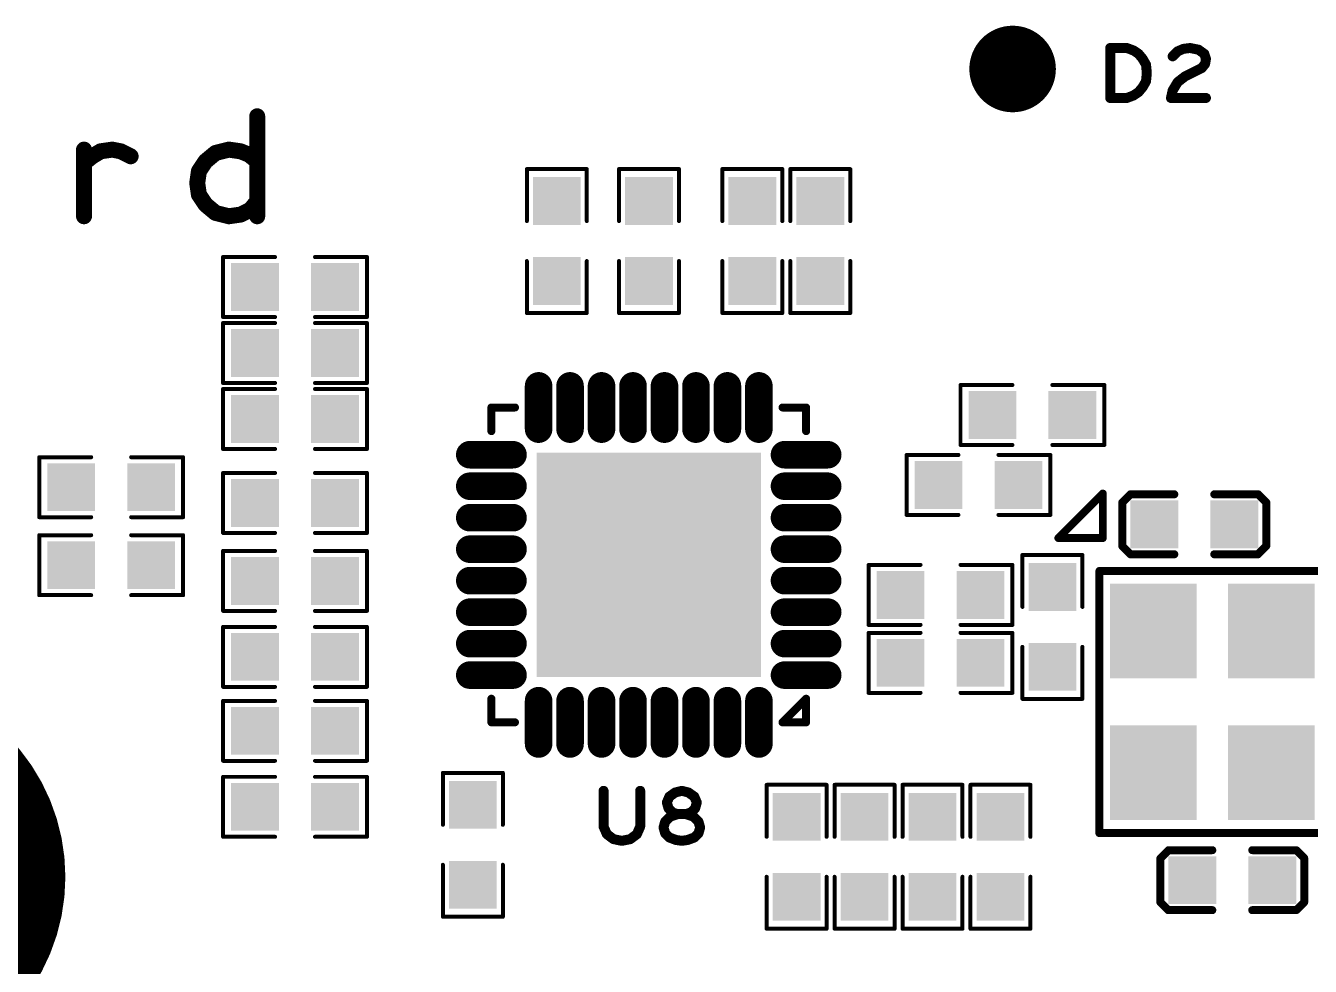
# Model space of a CAD drawing. Extents: x -12 to 107, y 8 to 106.
# Drawn here: x 64.55 to 80.87, y 30.86 to 42.82 of the extents above; entities that cross this region are included whole.
import ezdxf

# ---------------------------------------------------------------- set-up
doc = ezdxf.new("R2010")
doc.units = 0
doc.header["$MEASUREMENT"] = 0
doc.layers.get('0').update_dxf_attribs({"linetype": 'CONTINUOUS'})
doc.layers.add('SILK_TOP_ART', color=251, linetype='CONTINUOUS', true_color=0x636466)
doc.layers.add('SOLDER_TOP_ART', color=18, linetype='CONTINUOUS', true_color=0x000000)

# ---------------------------------------------------------------- blocks, each defined once
blk = doc.blocks.new('ROUND_308')
at = {"const_width": 0.05}
blk.add_lwpolyline([(-0.025, 0, 1), (0.025, 0, 1)], format="xyb", close=True, dxfattribs=at)
blk = doc.blocks.new('ROUND_311')
at = {"const_width": 0.1016}
blk.add_lwpolyline([(-0.0508, 0, 1), (0.0508, 0, 1)], format="xyb", close=True, dxfattribs=at)
blk = doc.blocks.new('ROUND_217')
at = {"const_width": 0.0508}
blk.add_lwpolyline([(-0.0254, 0, 1), (0.0254, 0, 1)], format="xyb", close=True, dxfattribs=at)
blk = doc.blocks.new('ROUND_162')
at = {"const_width": 0.0635}
blk.add_lwpolyline([(-0.03175, 0, 1), (0.03175, 0, 1)], format="xyb", close=True, dxfattribs=at)
blk = doc.blocks.new('ROUND_320')
at = {"const_width": 0.0254}
blk.add_lwpolyline([(-0.0127, 0, 1), (0.0127, 0, 1)], format="xyb", close=True, dxfattribs=at)
blk = doc.blocks.new('ROUND_340')
at = {"const_width": 2.55}
blk.add_lwpolyline([(-1.275, 0, 1), (1.275, 0, 1)], format="xyb", close=True, dxfattribs=at)
blk = doc.blocks.new('ROUND_337')
at = {"const_width": 0.55}
blk.add_lwpolyline([(-0.275, 0, 1), (0.275, 0, 1)], format="xyb", close=True, dxfattribs=at)
blk = doc.blocks.new('SQUARE_332')
blk.add_solid([(0.304, 0.304), (0.304, -0.304), (-0.304, 0.304), (-0.304, -0.304)])
blk = doc.blocks.new('OBLONG_370')
at = {"const_width": 0.35}
blk.add_lwpolyline([(0.275, 0), (-0.275, 0)], dxfattribs=at)
at = {"const_width": 0.175}
for points in [[(-0.3625, 0, 1), (-0.1875, 0, 1)], [(0.1875, 0, 1), (0.3625, 0, 1)]]:
    blk.add_lwpolyline(points, format="xyb", close=True, dxfattribs=at)
blk = doc.blocks.new('OBLONG_371')
at = {"const_width": 0.35}
blk.add_lwpolyline([(0, 0.275), (0, -0.275)], dxfattribs=at)
at = {"const_width": 0.175}
for points in [[(-0.0875, 0.275, 1), (0.0875, 0.275, 1)], [(-0.0875, -0.275, 1), (0.0875, -0.275, 1)]]:
    blk.add_lwpolyline(points, format="xyb", close=True, dxfattribs=at)
blk = doc.blocks.new('SQUARE_379')
blk.add_solid([(1.425, 1.425), (1.425, -1.425), (-1.425, 1.425), (-1.425, -1.425)])
blk = doc.blocks.new('RECTANGLE_362')
blk.add_solid([(0.55, 0.6), (0.55, -0.6), (-0.55, 0.6), (-0.55, -0.6)])

msp = doc.modelspace()

# ---------------------------------------------------------------- linework, layer by layer
at = {"layer": 'SILK_TOP_ART'}
for points, const_width in [([(78.3294, 41.8973), (78.3294, 42.5323)], 0.127), ([(78.3294, 42.5323), (78.541, 42.5323)], 0.127), ([(78.541, 42.5323), (78.6257, 42.5005)], 0.127), ([(78.6257, 42.5005), (78.6892, 42.4582)], 0.127), ([(78.6892, 42.4582), (78.7421, 42.3947)], 0.127), ([(78.7421, 42.3947), (78.7845, 42.3206)], 0.127), ([(79.1231, 42.4265), (79.1866, 42.49)], 0.127), ([(79.1866, 42.49), (79.2607, 42.5217)], 0.127), ([(79.2607, 42.5217), (79.3454, 42.5323)], 0.127), ([(79.3454, 42.5323), (79.4512, 42.5111)], 0.127), ([(79.4512, 42.5111), (79.5253, 42.4582)], 0.127), ([(79.5253, 42.4582), (79.5465, 42.3947)], 0.127), ([(79.5465, 42.3947), (79.5359, 42.3312)], 0.127), ([(78.7845, 42.3206), (78.795, 42.2148)], 0.127), ([(79.4935, 42.2783), (79.2819, 42.1725)], 0.127), ([(79.5359, 42.3312), (79.4935, 42.2783)], 0.127), ([(78.7845, 42.109), (78.7421, 42.0349)], 0.127), ([(78.795, 42.2148), (78.7845, 42.109)], 0.127), ([(79.1866, 42.0984), (79.1231, 41.9925)], 0.127), ([(79.2819, 42.1725), (79.1866, 42.0984)], 0.127), ([(78.6257, 41.929), (78.541, 41.8973)], 0.127), ([(78.6892, 41.9714), (78.6257, 41.929)], 0.127), ([(78.7421, 42.0349), (78.6892, 41.9714)], 0.127), ([(79.1231, 41.9925), (79.1019, 41.8973)], 0.127), ([(78.541, 41.8973), (78.3294, 41.8973)], 0.127), ([(79.1019, 41.8973), (79.5465, 41.8973)], 0.127), ([(67.4878, 41.6645), (67.4878, 40.3945)], 0.2032), ([(65.2865, 40.3945), (65.2865, 41.2411)], 0.2032), ([(65.3923, 41.1565), (65.4981, 41.22)], 0.2032), ([(65.4981, 41.22), (65.6463, 41.2411)], 0.2032), ([(65.6463, 41.2411), (65.7521, 41.22)], 0.2032), ([(65.7521, 41.22), (65.8791, 41.1565)], 0.2032), ([(66.9586, 41.1988), (67.128, 41.2411)], 0.2032), ([(67.128, 41.2411), (67.2761, 41.22)], 0.2032), ([(67.2761, 41.22), (67.382, 41.1777)], 0.2032), ([(65.2865, 41.0718), (65.3923, 41.1565)], 0.2032), ([(66.7469, 40.966), (66.8316, 41.093)], 0.2032), ([(66.8316, 41.093), (66.9586, 41.1988)], 0.2032), ([(67.382, 41.1777), (67.4878, 41.093)], 0.2032), ([(66.7258, 40.8178), (66.7469, 40.966)], 0.2032), ([(70.9149, 40.9938), (70.9149, 40.3334)], 0.0508), ([(71.6769, 40.9938), (70.9149, 40.9938)], 0.0508), ([(71.6769, 40.3334), (71.6769, 40.9938)], 0.0508), ([(72.0865, 40.9938), (72.0865, 40.3334)], 0.0508), ([(72.8485, 40.9938), (72.0865, 40.9938)], 0.0508), ([(72.8485, 40.3334), (72.8485, 40.9938)], 0.0508), ([(73.4001, 40.9938), (73.4001, 40.3334)], 0.0508), ([(74.1621, 40.9938), (73.4001, 40.9938)], 0.0508), ([(74.1621, 40.3334), (74.1621, 40.9938)], 0.0508), ([(74.2637, 40.9938), (74.2637, 40.3334)], 0.0508), ([(75.0257, 40.9938), (74.2637, 40.9938)], 0.0508), ([(75.0257, 40.3334), (75.0257, 40.9938)], 0.0508), ([(66.7469, 40.6696), (66.7258, 40.8178)], 0.2032), ([(66.8316, 40.5426), (66.7469, 40.6696)], 0.2032), ([(67.4878, 40.585), (67.4031, 40.4791)], 0.2032), ([(66.9586, 40.4368), (66.8316, 40.5426)], 0.2032), ([(67.128, 40.3945), (66.9586, 40.4368)], 0.2032), ([(67.2761, 40.4157), (67.128, 40.3945)], 0.2032), ([(67.4031, 40.4791), (67.2761, 40.4157)], 0.2032), ([(67.0541, 39.8762), (67.0541, 39.1142)], 0.0508), ([(67.7145, 39.8762), (67.0541, 39.8762)], 0.0508), ([(68.2225, 39.8762), (68.8829, 39.8762)], 0.0508), ([(68.8829, 39.8762), (68.8829, 39.1142)], 0.0508), ([(70.9149, 39.165), (70.9149, 39.8254)], 0.0508), ([(71.6769, 39.8254), (71.6769, 39.165)], 0.0508), ([(72.0865, 39.165), (72.0865, 39.8254)], 0.0508), ([(72.8485, 39.8254), (72.8485, 39.165)], 0.0508), ([(73.4001, 39.165), (73.4001, 39.8254)], 0.0508), ([(74.1621, 39.8254), (74.1621, 39.165)], 0.0508), ([(74.2637, 39.165), (74.2637, 39.8254)], 0.0508), ([(75.0257, 39.8254), (75.0257, 39.165)], 0.0508), ([(71.6769, 39.165), (70.9149, 39.165)], 0.0508), ([(72.8485, 39.165), (72.0865, 39.165)], 0.0508), ([(74.1621, 39.165), (73.4001, 39.165)], 0.0508), ([(75.0257, 39.165), (74.2637, 39.165)], 0.0508), ([(67.0541, 39.1142), (67.7145, 39.1142)], 0.0508), ([(67.0541, 39.038), (67.0541, 38.276)], 0.0508), ([(67.7145, 39.038), (67.0541, 39.038)], 0.0508), ([(68.8829, 39.1142), (68.2225, 39.1142)], 0.0508), ([(68.2225, 39.038), (68.8829, 39.038)], 0.0508), ([(68.8829, 39.038), (68.8829, 38.276)], 0.0508), ([(67.0541, 38.276), (67.7145, 38.276)], 0.0508), ([(67.0541, 38.1998), (67.0541, 37.4378)], 0.0508), ([(67.7145, 38.1998), (67.0541, 38.1998)], 0.0508), ([(68.8829, 38.276), (68.2225, 38.276)], 0.0508), ([(68.2225, 38.1998), (68.8829, 38.1998)], 0.0508), ([(68.8829, 38.1998), (68.8829, 37.4378)], 0.0508), ([(76.4267, 38.2506), (77.0871, 38.2506)], 0.0508), ([(76.4267, 37.4886), (76.4267, 38.2506)], 0.0508), ([(78.2555, 38.2506), (77.5951, 38.2506)], 0.0508), ([(78.2555, 37.4886), (78.2555, 38.2506)], 0.0508), ([(70.4643, 37.6646), (70.4643, 37.9646)], 0.1016), ([(70.4643, 37.9646), (70.7643, 37.9646)], 0.1016), ([(74.4643, 37.9646), (74.1643, 37.9646)], 0.1016), ([(74.4643, 37.6646), (74.4643, 37.9646)], 0.1016), ([(67.0541, 37.4378), (67.7145, 37.4378)], 0.0508), ([(68.8829, 37.4378), (68.2225, 37.4378)], 0.0508), ([(77.0871, 37.4886), (76.4267, 37.4886)], 0.0508), ([(77.5951, 37.4886), (78.2555, 37.4886)], 0.0508), ([(64.7173, 37.333), (65.3777, 37.333)], 0.0508), ([(64.7173, 36.571), (64.7173, 37.333)], 0.0508), ([(66.5461, 37.333), (65.8857, 37.333)], 0.0508), ([(66.5461, 36.571), (66.5461, 37.333)], 0.0508), ([(75.7409, 37.3616), (75.7409, 36.5996)], 0.0508), ([(76.4013, 37.3616), (75.7409, 37.3616)], 0.0508), ([(76.9093, 37.3616), (77.5697, 37.3616)], 0.0508), ([(77.5697, 37.3616), (77.5697, 36.5996)], 0.0508), ([(67.0541, 37.133), (67.0541, 36.371)], 0.0508), ([(67.7145, 37.133), (67.0541, 37.133)], 0.0508), ([(68.2225, 37.133), (68.8829, 37.133)], 0.0508), ([(68.8829, 37.133), (68.8829, 36.371)], 0.0508), ([(78.2355, 36.8716), (77.6698, 36.3059)], 0.1), ([(78.2355, 36.3059), (78.2355, 36.8716)], 0.1), ([(78.5857, 36.8616), (78.4841, 36.76)], 0.1016), ([(79.1445, 36.8616), (78.5857, 36.8616)], 0.1016), ([(79.6525, 36.8616), (80.2113, 36.8616)], 0.1016), ([(80.2113, 36.8616), (80.3129, 36.7603)], 0.1016), ([(78.4841, 36.76), (78.4841, 36.2012)], 0.1016), ([(80.3129, 36.7603), (80.3129, 36.2045)], 0.1016), ([(65.3777, 36.571), (64.7173, 36.571)], 0.0508), ([(65.8857, 36.571), (66.5461, 36.571)], 0.0508), ([(75.7409, 36.5996), (76.4013, 36.5996)], 0.0508), ([(77.5697, 36.5996), (76.9093, 36.5996)], 0.0508), ([(64.7173, 36.3424), (65.3777, 36.3424)], 0.0508), ([(64.7173, 35.5804), (64.7173, 36.3424)], 0.0508), ([(66.5461, 36.3424), (65.8857, 36.3424)], 0.0508), ([(66.5461, 35.5804), (66.5461, 36.3424)], 0.0508), ([(67.0541, 36.371), (67.7145, 36.371)], 0.0508), ([(68.8829, 36.371), (68.2225, 36.371)], 0.0508), ([(77.6698, 36.3059), (78.2355, 36.3059)], 0.1), ([(78.4841, 36.2012), (78.5857, 36.0996)], 0.1016), ([(80.3129, 36.2045), (80.208, 36.0996)], 0.1016), ([(67.0541, 36.1424), (67.0541, 35.3804)], 0.0508), ([(67.7145, 36.1424), (67.0541, 36.1424)], 0.0508), ([(68.2225, 36.1424), (68.8829, 36.1424)], 0.0508), ([(68.8829, 36.1424), (68.8829, 35.3804)], 0.0508), ([(77.2141, 36.0916), (77.2141, 35.4312)], 0.0508), ([(77.9761, 36.0916), (77.2141, 36.0916)], 0.0508), ([(77.9761, 35.4312), (77.9761, 36.0916)], 0.0508), ([(78.5857, 36.0996), (79.1445, 36.0996)], 0.1016), ([(80.208, 36.0996), (79.6525, 36.0996)], 0.1016), ([(75.2583, 35.9646), (75.2583, 35.2026)], 0.0508), ([(75.9187, 35.9646), (75.2583, 35.9646)], 0.0508), ([(76.4267, 35.9646), (77.0871, 35.9646)], 0.0508), ([(77.0871, 35.9646), (77.0871, 35.2026)], 0.0508), ([(78.1924, 32.557), (78.1924, 35.8879)], 0.1016), ([(78.1924, 35.8879), (81.1116, 35.8879)], 0.1016), ([(65.3777, 35.5804), (64.7173, 35.5804)], 0.0508), ([(65.8857, 35.5804), (66.5461, 35.5804)], 0.0508), ([(67.0541, 35.3804), (67.7145, 35.3804)], 0.0508), ([(68.8829, 35.3804), (68.2225, 35.3804)], 0.0508), ([(67.0541, 35.1772), (67.0541, 34.4152)], 0.0508), ([(67.7145, 35.1772), (67.0541, 35.1772)], 0.0508), ([(68.2225, 35.1772), (68.8829, 35.1772)], 0.0508), ([(68.8829, 35.1772), (68.8829, 34.4152)], 0.0508), ([(75.2583, 35.2026), (75.9187, 35.2026)], 0.0508), ([(75.2583, 35.101), (75.2583, 34.339)], 0.0508), ([(75.9187, 35.101), (75.2583, 35.101)], 0.0508), ([(77.0871, 35.2026), (76.4267, 35.2026)], 0.0508), ([(76.4267, 35.101), (77.0871, 35.101)], 0.0508), ([(77.0871, 35.101), (77.0871, 34.339)], 0.0508), ([(77.2141, 34.2628), (77.2141, 34.9232)], 0.0508), ([(77.9761, 34.9232), (77.9761, 34.2628)], 0.0508), ([(67.0541, 34.4152), (67.7145, 34.4152)], 0.0508), ([(68.8829, 34.4152), (68.2225, 34.4152)], 0.0508), ([(70.4643, 33.9646), (70.4643, 34.2646)], 0.1016), ([(74.1643, 33.9646), (74.4643, 34.2646)], 0.1016), ([(74.4643, 34.2646), (74.4643, 33.9646)], 0.1016), ([(75.2583, 34.339), (75.9187, 34.339)], 0.0508), ([(77.0871, 34.339), (76.4267, 34.339)], 0.0508), ([(77.9761, 34.2628), (77.2141, 34.2628)], 0.0508), ([(67.0541, 34.2374), (67.0541, 33.4754)], 0.0508), ([(67.7145, 34.2374), (67.0541, 34.2374)], 0.0508), ([(68.2225, 34.2374), (68.8829, 34.2374)], 0.0508), ([(68.8829, 34.2374), (68.8829, 33.4754)], 0.0508), ([(70.7643, 33.9646), (70.4643, 33.9646)], 0.1016), ([(74.4643, 33.9646), (74.1643, 33.9646)], 0.1016), ([(67.0541, 33.4754), (67.7145, 33.4754)], 0.0508), ([(68.8829, 33.4754), (68.2225, 33.4754)], 0.0508), ([(69.8481, 33.323), (69.8481, 32.6626)], 0.0508), ([(70.6101, 33.323), (69.8481, 33.323)], 0.0508), ([(70.6101, 32.6626), (70.6101, 33.323)], 0.0508), ([(67.0541, 33.2722), (67.0541, 32.5102)], 0.0508), ([(67.7145, 33.2722), (67.0541, 33.2722)], 0.0508), ([(68.2225, 33.2722), (68.8829, 33.2722)], 0.0508), ([(68.8829, 33.2722), (68.8829, 32.5102)], 0.0508), ([(71.89, 33.0943), (71.89, 32.6392)], 0.127), ([(72.3556, 32.6392), (72.3556, 33.0943)], 0.127), ([(72.8001, 33.0731), (72.8848, 33.0943)], 0.127), ([(72.8848, 33.0943), (72.9695, 33.0731)], 0.127), ([(73.9629, 33.1706), (73.9629, 32.5102)], 0.0508), ([(74.7249, 33.1706), (73.9629, 33.1706)], 0.0508), ([(74.7249, 32.5102), (74.7249, 33.1706)], 0.0508), ([(74.8265, 33.1706), (75.5885, 33.1706)], 0.0508), ([(74.8265, 32.5102), (74.8265, 33.1706)], 0.0508), ([(75.5885, 33.1706), (75.5885, 32.5102)], 0.0508), ([(75.6901, 33.1706), (76.4521, 33.1706)], 0.0508), ([(75.6901, 32.5102), (75.6901, 33.1706)], 0.0508), ([(76.4521, 33.1706), (76.4521, 32.5102)], 0.0508), ([(76.5537, 33.1706), (76.5537, 32.5102)], 0.0508), ([(77.3157, 33.1706), (76.5537, 33.1706)], 0.0508), ([(77.3157, 32.5102), (77.3157, 33.1706)], 0.0508), ([(72.6943, 32.9461), (72.7261, 33.0202)], 0.127), ([(72.7155, 32.872), (72.6943, 32.9461)], 0.127), ([(72.7261, 33.0202), (72.8001, 33.0731)], 0.127), ([(72.9695, 33.0731), (73.0435, 33.0202)], 0.127), ([(73.0435, 33.0202), (73.0753, 32.9461)], 0.127), ([(73.0753, 32.9461), (73.0541, 32.872)], 0.127), ([(72.7366, 32.7662), (72.6731, 32.7027)], 0.127), ([(72.7684, 32.8191), (72.7155, 32.872)], 0.127), ([(72.8319, 32.798), (72.7366, 32.7662)], 0.127), ([(72.8319, 32.798), (72.7684, 32.8191)], 0.127), ([(72.9377, 32.798), (72.8319, 32.798)], 0.127), ([(72.9377, 32.798), (72.8319, 32.798)], 0.127), ([(73.0012, 32.8191), (72.9377, 32.798)], 0.127), ([(73.033, 32.7662), (72.9377, 32.798)], 0.127), ([(73.0541, 32.872), (73.0012, 32.8191)], 0.127), ([(73.0965, 32.7027), (73.033, 32.7662)], 0.127), ([(71.89, 32.6392), (71.9323, 32.5439)], 0.127), ([(72.3133, 32.5439), (72.3556, 32.6392)], 0.127), ([(72.6731, 32.7027), (72.652, 32.6286)], 0.127), ([(72.652, 32.6286), (72.6731, 32.5545)], 0.127), ([(73.1176, 32.6286), (73.0965, 32.7027)], 0.127), ([(73.0965, 32.5545), (73.1176, 32.6286)], 0.127), ([(67.0541, 32.5102), (67.7145, 32.5102)], 0.0508), ([(68.8829, 32.5102), (68.2225, 32.5102)], 0.0508), ([(71.9323, 32.5439), (72.017, 32.4805)], 0.127), ([(72.017, 32.4805), (72.1228, 32.4593)], 0.127), ([(72.1228, 32.4593), (72.2286, 32.4805)], 0.127), ([(72.2286, 32.4805), (72.3133, 32.5439)], 0.127), ([(72.6731, 32.5545), (72.7261, 32.5016)], 0.127), ([(72.7261, 32.5016), (72.8107, 32.4699)], 0.127), ([(72.8107, 32.4699), (72.8848, 32.4593)], 0.127), ([(72.8848, 32.4593), (72.9589, 32.4699)], 0.127), ([(72.9589, 32.4699), (73.0435, 32.5016)], 0.127), ([(73.0435, 32.5016), (73.0965, 32.5545)], 0.127), ([(81.1116, 32.557), (78.1924, 32.557)], 0.1016), ([(78.9667, 32.2355), (79.0716, 32.3404)], 0.1016), ([(79.0716, 32.3404), (79.6271, 32.3404)], 0.1016), ([(80.6939, 32.3404), (80.1351, 32.3404)], 0.1016), ([(80.7955, 32.2388), (80.6939, 32.3404)], 0.1016), ([(69.8481, 31.4942), (69.8481, 32.1546)], 0.0508), ([(70.6101, 32.1546), (70.6101, 31.4942)], 0.0508), ([(78.9667, 31.6797), (78.9667, 32.2355)], 0.1016), ([(80.7955, 31.68), (80.7955, 32.2388)], 0.1016), ([(73.9629, 31.3418), (73.9629, 32.0022)], 0.0508), ([(74.7249, 32.0022), (74.7249, 31.3418)], 0.0508), ([(74.8265, 32.0022), (74.8265, 31.3418)], 0.0508), ([(75.5885, 31.3418), (75.5885, 32.0022)], 0.0508), ([(75.6901, 32.0022), (75.6901, 31.3418)], 0.0508), ([(76.4521, 31.3418), (76.4521, 32.0022)], 0.0508), ([(76.5537, 31.3418), (76.5537, 32.0022)], 0.0508), ([(77.3157, 32.0022), (77.3157, 31.3418)], 0.0508), ([(79.0683, 31.5784), (78.9667, 31.6797)], 0.1016), ([(80.6939, 31.5784), (80.7955, 31.68)], 0.1016), ([(70.6101, 31.4942), (69.8481, 31.4942)], 0.0508), ([(79.6271, 31.5784), (79.0683, 31.5784)], 0.1016), ([(80.1351, 31.5784), (80.6939, 31.5784)], 0.1016), ([(74.7249, 31.3418), (73.9629, 31.3418)], 0.0508), ([(74.8265, 31.3418), (75.5885, 31.3418)], 0.0508), ([(75.6901, 31.3418), (76.4521, 31.3418)], 0.0508), ([(77.3157, 31.3418), (76.5537, 31.3418)], 0.0508)]:
    msp.add_lwpolyline(points, dxfattribs=dict(at, const_width=const_width))

# ---------------------------------------------------------------- block references
for name, p in [('ROUND_162', (78.3294, 42.5323)), ('ROUND_162', (78.541, 42.5323)), ('ROUND_162', (78.6257, 42.5005)), ('ROUND_162', (78.6892, 42.4582)), ('ROUND_162', (78.7421, 42.3947)), ('ROUND_162', (79.1231, 42.4265)), ('ROUND_162', (79.1866, 42.49)), ('ROUND_162', (79.2607, 42.5217)), ('ROUND_162', (79.3454, 42.5323)), ('ROUND_162', (79.4512, 42.5111)), ('ROUND_162', (79.5253, 42.4582)), ('ROUND_162', (79.5465, 42.3947)), ('ROUND_162', (78.7845, 42.3206)), ('ROUND_162', (79.4935, 42.2783)), ('ROUND_162', (79.5359, 42.3312)), ('ROUND_162', (78.7845, 42.109)), ('ROUND_162', (78.795, 42.2148)), ('ROUND_162', (79.1866, 42.0984)), ('ROUND_162', (79.2819, 42.1725)), ('ROUND_162', (78.6257, 41.929)), ('ROUND_162', (78.6892, 41.9714)), ('ROUND_162', (78.7421, 42.0349)), ('ROUND_162', (79.1231, 41.9925)), ('ROUND_162', (78.3294, 41.8973)), ('ROUND_162', (78.3294, 41.8973)), ('ROUND_162', (78.541, 41.8973)), ('ROUND_162', (79.1019, 41.8973)), ('ROUND_162', (79.5465, 41.8973)), ('ROUND_311', (67.4878, 41.6645)), ('ROUND_311', (65.2865, 41.2411)), ('ROUND_311', (65.4981, 41.22)), ('ROUND_311', (65.6463, 41.2411)), ('ROUND_311', (65.7521, 41.22)), ('ROUND_311', (67.128, 41.2411)), ('ROUND_311', (67.2761, 41.22)), ('ROUND_311', (65.2865, 41.0718)), ('ROUND_311', (65.3923, 41.1565)), ('ROUND_311', (65.8791, 41.1565)), ('ROUND_311', (66.8316, 41.093)), ('ROUND_311', (66.9586, 41.1988)), ('ROUND_311', (67.382, 41.1777)), ('ROUND_311', (67.4878, 41.093)), ('ROUND_311', (66.7469, 40.966)), ('ROUND_320', (70.9149, 40.9938)), ('ROUND_320', (70.9149, 40.9938)), ('ROUND_320', (71.6769, 40.9938)), ('ROUND_320', (71.6769, 40.9938)), ('ROUND_320', (72.0865, 40.9938)), ('ROUND_320', (72.0865, 40.9938)), ('ROUND_320', (72.8485, 40.9938)), ('ROUND_320', (72.8485, 40.9938)), ('ROUND_320', (73.4001, 40.9938)), ('ROUND_320', (73.4001, 40.9938)), ('ROUND_320', (74.1621, 40.9938)), ('ROUND_320', (74.1621, 40.9938)), ('ROUND_320', (74.2637, 40.9938)), ('ROUND_320', (74.2637, 40.9938)), ('ROUND_320', (75.0257, 40.9938)), ('ROUND_320', (75.0257, 40.9938)), ('ROUND_311', (66.7258, 40.8178)), ('ROUND_311', (66.7469, 40.6696)), ('ROUND_311', (67.4878, 40.585)), ('ROUND_311', (65.2865, 40.3945)), ('ROUND_311', (66.8316, 40.5426)), ('ROUND_311', (66.9586, 40.4368)), ('ROUND_311', (67.128, 40.3945)), ('ROUND_311', (67.2761, 40.4157)), ('ROUND_311', (67.4031, 40.4791)), ('ROUND_311', (67.4878, 40.3945)), ('ROUND_320', (70.9149, 40.3334)), ('ROUND_320', (71.6769, 40.3334)), ('ROUND_320', (72.0865, 40.3334)), ('ROUND_320', (72.8485, 40.3334)), ('ROUND_320', (73.4001, 40.3334)), ('ROUND_320', (74.1621, 40.3334)), ('ROUND_320', (74.2637, 40.3334)), ('ROUND_320', (75.0257, 40.3334)), ('ROUND_320', (67.0541, 39.8762)), ('ROUND_320', (67.0541, 39.8762)), ('ROUND_320', (67.7145, 39.8762)), ('ROUND_320', (68.2225, 39.8762)), ('ROUND_320', (68.8829, 39.8762)), ('ROUND_320', (68.8829, 39.8762)), ('ROUND_320', (70.9149, 39.8254)), ('ROUND_320', (71.6769, 39.8254)), ('ROUND_320', (72.0865, 39.8254)), ('ROUND_320', (72.8485, 39.8254)), ('ROUND_320', (73.4001, 39.8254)), ('ROUND_320', (74.1621, 39.8254)), ('ROUND_320', (74.2637, 39.8254)), ('ROUND_320', (75.0257, 39.8254)), ('ROUND_320', (70.9149, 39.165)), ('ROUND_320', (70.9149, 39.165)), ('ROUND_320', (71.6769, 39.165)), ('ROUND_320', (71.6769, 39.165)), ('ROUND_320', (72.0865, 39.165)), ('ROUND_320', (72.0865, 39.165)), ('ROUND_320', (72.8485, 39.165)), ('ROUND_320', (72.8485, 39.165)), ('ROUND_320', (73.4001, 39.165)), ('ROUND_320', (73.4001, 39.165)), ('ROUND_320', (74.1621, 39.165)), ('ROUND_320', (74.1621, 39.165)), ('ROUND_320', (74.2637, 39.165)), ('ROUND_320', (74.2637, 39.165)), ('ROUND_320', (75.0257, 39.165)), ('ROUND_320', (75.0257, 39.165)), ('ROUND_320', (67.0541, 39.1142)), ('ROUND_320', (67.0541, 39.1142)), ('ROUND_320', (67.0541, 39.038)), ('ROUND_320', (67.0541, 39.038)), ('ROUND_320', (67.7145, 39.1142)), ('ROUND_320', (67.7145, 39.038)), ('ROUND_320', (68.2225, 39.1142)), ('ROUND_320', (68.2225, 39.038)), ('ROUND_320', (68.8829, 39.1142)), ('ROUND_320', (68.8829, 39.1142)), ('ROUND_320', (68.8829, 39.038)), ('ROUND_320', (68.8829, 39.038)), ('ROUND_320', (67.0541, 38.276)), ('ROUND_320', (67.0541, 38.276)), ('ROUND_320', (67.0541, 38.1998)), ('ROUND_320', (67.0541, 38.1998)), ('ROUND_320', (67.7145, 38.276)), ('ROUND_320', (67.7145, 38.1998)), ('ROUND_320', (68.2225, 38.276)), ('ROUND_320', (68.2225, 38.1998)), ('ROUND_320', (68.8829, 38.276)), ('ROUND_320', (68.8829, 38.276)), ('ROUND_320', (68.8829, 38.1998)), ('ROUND_320', (68.8829, 38.1998)), ('ROUND_320', (76.4267, 38.2506)), ('ROUND_320', (76.4267, 38.2506)), ('ROUND_320', (77.0871, 38.2506)), ('ROUND_320', (77.5951, 38.2506)), ('ROUND_320', (78.2555, 38.2506)), ('ROUND_320', (78.2555, 38.2506)), ('ROUND_217', (70.4643, 37.9646)), ('ROUND_217', (70.4643, 37.9646)), ('ROUND_217', (70.7643, 37.9646)), ('ROUND_217', (74.1643, 37.9646)), ('ROUND_217', (74.4643, 37.9646)), ('ROUND_217', (74.4643, 37.9646)), ('ROUND_217', (70.4643, 37.6646)), ('ROUND_217', (74.4643, 37.6646)), ('ROUND_320', (67.0541, 37.4378)), ('ROUND_320', (67.0541, 37.4378)), ('ROUND_320', (67.7145, 37.4378)), ('ROUND_320', (68.2225, 37.4378)), ('ROUND_320', (68.8829, 37.4378)), ('ROUND_320', (68.8829, 37.4378)), ('ROUND_320', (76.4267, 37.4886)), ('ROUND_320', (76.4267, 37.4886)), ('ROUND_320', (77.0871, 37.4886)), ('ROUND_320', (77.5951, 37.4886)), ('ROUND_320', (78.2555, 37.4886)), ('ROUND_320', (78.2555, 37.4886)), ('ROUND_320', (64.7173, 37.333)), ('ROUND_320', (64.7173, 37.333)), ('ROUND_320', (65.3777, 37.333)), ('ROUND_320', (65.8857, 37.333)), ('ROUND_320', (66.5461, 37.333)), ('ROUND_320', (66.5461, 37.333)), ('ROUND_320', (75.7409, 37.3616)), ('ROUND_320', (75.7409, 37.3616)), ('ROUND_320', (76.4013, 37.3616)), ('ROUND_320', (76.9093, 37.3616)), ('ROUND_320', (77.5697, 37.3616)), ('ROUND_320', (77.5697, 37.3616)), ('ROUND_320', (67.0541, 37.133)), ('ROUND_320', (67.0541, 37.133)), ('ROUND_320', (67.7145, 37.133)), ('ROUND_320', (68.2225, 37.133)), ('ROUND_320', (68.8829, 37.133)), ('ROUND_320', (68.8829, 37.133)), ('ROUND_308', (78.2355, 36.8716)), ('ROUND_217', (78.5857, 36.8616)), ('ROUND_217', (78.5857, 36.8616)), ('ROUND_217', (79.1445, 36.8616)), ('ROUND_217', (79.6525, 36.8616)), ('ROUND_217', (80.2113, 36.8616)), ('ROUND_217', (80.2113, 36.8616)), ('ROUND_217', (78.4841, 36.76)), ('ROUND_217', (78.4841, 36.76)), ('ROUND_217', (80.3129, 36.7603)), ('ROUND_217', (80.3129, 36.7603)), ('ROUND_320', (64.7173, 36.571)), ('ROUND_320', (64.7173, 36.571)), ('ROUND_320', (65.3777, 36.571)), ('ROUND_320', (65.8857, 36.571)), ('ROUND_320', (66.5461, 36.571)), ('ROUND_320', (66.5461, 36.571)), ('ROUND_320', (75.7409, 36.5996)), ('ROUND_320', (75.7409, 36.5996)), ('ROUND_320', (76.4013, 36.5996)), ('ROUND_320', (76.9093, 36.5996)), ('ROUND_320', (77.5697, 36.5996)), ('ROUND_320', (77.5697, 36.5996)), ('ROUND_320', (64.7173, 36.3424)), ('ROUND_320', (64.7173, 36.3424)), ('ROUND_320', (65.3777, 36.3424)), ('ROUND_320', (65.8857, 36.3424)), ('ROUND_320', (66.5461, 36.3424)), ('ROUND_320', (66.5461, 36.3424)), ('ROUND_320', (67.0541, 36.371)), ('ROUND_320', (67.0541, 36.371)), ('ROUND_320', (67.7145, 36.371)), ('ROUND_320', (68.2225, 36.371)), ('ROUND_320', (68.8829, 36.371)), ('ROUND_320', (68.8829, 36.371)), ('ROUND_308', (77.6698, 36.3059)), ('ROUND_308', (78.2355, 36.3059)), ('ROUND_308', (78.2355, 36.3059)), ('ROUND_217', (78.4841, 36.2012)), ('ROUND_217', (78.4841, 36.2012)), ('ROUND_217', (80.3129, 36.2045)), ('ROUND_217', (80.3129, 36.2045)), ('ROUND_320', (67.0541, 36.1424)), ('ROUND_320', (67.0541, 36.1424)), ('ROUND_320', (67.7145, 36.1424)), ('ROUND_320', (68.2225, 36.1424)), ('ROUND_320', (68.8829, 36.1424)), ('ROUND_320', (68.8829, 36.1424)), ('ROUND_320', (77.2141, 36.0916)), ('ROUND_320', (77.2141, 36.0916)), ('ROUND_320', (77.9761, 36.0916)), ('ROUND_320', (77.9761, 36.0916)), ('ROUND_217', (78.5857, 36.0996)), ('ROUND_217', (78.5857, 36.0996)), ('ROUND_217', (79.1445, 36.0996)), ('ROUND_217', (79.6525, 36.0996)), ('ROUND_217', (80.208, 36.0996)), ('ROUND_217', (80.208, 36.0996)), ('ROUND_320', (75.2583, 35.9646)), ('ROUND_320', (75.2583, 35.9646)), ('ROUND_320', (75.9187, 35.9646)), ('ROUND_320', (76.4267, 35.9646)), ('ROUND_320', (77.0871, 35.9646)), ('ROUND_320', (77.0871, 35.9646)), ('ROUND_217', (78.1924, 35.8879)), ('ROUND_217', (78.1924, 35.8879)), ('ROUND_320', (64.7173, 35.5804)), ('ROUND_320', (64.7173, 35.5804)), ('ROUND_320', (65.3777, 35.5804)), ('ROUND_320', (65.8857, 35.5804)), ('ROUND_320', (66.5461, 35.5804)), ('ROUND_320', (66.5461, 35.5804)), ('ROUND_320', (77.2141, 35.4312)), ('ROUND_320', (77.9761, 35.4312)), ('ROUND_320', (67.0541, 35.3804)), ('ROUND_320', (67.0541, 35.3804)), ('ROUND_320', (67.7145, 35.3804)), ('ROUND_320', (68.2225, 35.3804)), ('ROUND_320', (68.8829, 35.3804)), ('ROUND_320', (68.8829, 35.3804)), ('ROUND_320', (67.0541, 35.1772)), ('ROUND_320', (67.0541, 35.1772)), ('ROUND_320', (67.7145, 35.1772)), ('ROUND_320', (68.2225, 35.1772)), ('ROUND_320', (68.8829, 35.1772)), ('ROUND_320', (68.8829, 35.1772)), ('ROUND_320', (75.2583, 35.2026)), ('ROUND_320', (75.2583, 35.2026)), ('ROUND_320', (75.2583, 35.101)), ('ROUND_320', (75.2583, 35.101)), ('ROUND_320', (75.9187, 35.2026)), ('ROUND_320', (75.9187, 35.101)), ('ROUND_320', (76.4267, 35.2026)), ('ROUND_320', (76.4267, 35.101)), ('ROUND_320', (77.0871, 35.2026)), ('ROUND_320', (77.0871, 35.2026)), ('ROUND_320', (77.0871, 35.101)), ('ROUND_320', (77.0871, 35.101)), ('ROUND_320', (77.2141, 34.9232)), ('ROUND_320', (77.9761, 34.9232)), ('ROUND_320', (67.0541, 34.4152)), ('ROUND_320', (67.0541, 34.4152)), ('ROUND_320', (67.7145, 34.4152)), ('ROUND_320', (68.2225, 34.4152)), ('ROUND_320', (68.8829, 34.4152)), ('ROUND_320', (68.8829, 34.4152)), ('ROUND_217', (70.4643, 34.2646)), ('ROUND_217', (74.4643, 34.2646)), ('ROUND_217', (74.4643, 34.2646)), ('ROUND_320', (75.2583, 34.339)), ('ROUND_320', (75.2583, 34.339)), ('ROUND_320', (75.9187, 34.339)), ('ROUND_320', (76.4267, 34.339)), ('ROUND_320', (77.0871, 34.339)), ('ROUND_320', (77.0871, 34.339)), ('ROUND_320', (77.2141, 34.2628)), ('ROUND_320', (77.2141, 34.2628)), ('ROUND_320', (77.9761, 34.2628)), ('ROUND_320', (77.9761, 34.2628)), ('ROUND_320', (67.0541, 34.2374)), ('ROUND_320', (67.0541, 34.2374)), ('ROUND_320', (67.7145, 34.2374)), ('ROUND_320', (68.2225, 34.2374)), ('ROUND_320', (68.8829, 34.2374)), ('ROUND_320', (68.8829, 34.2374)), ('ROUND_217', (70.4643, 33.9646)), ('ROUND_217', (70.4643, 33.9646)), ('ROUND_217', (70.7643, 33.9646)), ('ROUND_217', (74.1643, 33.9646)), ('ROUND_217', (74.1643, 33.9646)), ('ROUND_217', (74.4643, 33.9646)), ('ROUND_217', (74.4643, 33.9646)), ('ROUND_320', (67.0541, 33.4754)), ('ROUND_320', (67.0541, 33.4754)), ('ROUND_320', (67.7145, 33.4754)), ('ROUND_320', (68.2225, 33.4754)), ('ROUND_320', (68.8829, 33.4754)), ('ROUND_320', (68.8829, 33.4754)), ('ROUND_320', (69.8481, 33.323)), ('ROUND_320', (69.8481, 33.323)), ('ROUND_320', (70.6101, 33.323)), ('ROUND_320', (70.6101, 33.323)), ('ROUND_320', (67.0541, 33.2722)), ('ROUND_320', (67.0541, 33.2722)), ('ROUND_320', (67.7145, 33.2722)), ('ROUND_320', (68.2225, 33.2722)), ('ROUND_320', (68.8829, 33.2722)), ('ROUND_320', (68.8829, 33.2722)), ('ROUND_162', (71.89, 33.0943)), ('ROUND_162', (72.3556, 33.0943)), ('ROUND_162', (72.8848, 33.0943)), ('ROUND_320', (73.9629, 33.1706)), ('ROUND_320', (73.9629, 33.1706)), ('ROUND_320', (74.7249, 33.1706)), ('ROUND_320', (74.7249, 33.1706)), ('ROUND_320', (74.8265, 33.1706)), ('ROUND_320', (74.8265, 33.1706)), ('ROUND_320', (75.5885, 33.1706)), ('ROUND_320', (75.5885, 33.1706)), ('ROUND_320', (75.6901, 33.1706)), ('ROUND_320', (75.6901, 33.1706)), ('ROUND_320', (76.4521, 33.1706)), ('ROUND_320', (76.4521, 33.1706)), ('ROUND_320', (76.5537, 33.1706)), ('ROUND_320', (76.5537, 33.1706)), ('ROUND_320', (77.3157, 33.1706)), ('ROUND_320', (77.3157, 33.1706)), ('ROUND_162', (72.6943, 32.9461)), ('ROUND_162', (72.7261, 33.0202)), ('ROUND_162', (72.8001, 33.0731)), ('ROUND_162', (72.9695, 33.0731)), ('ROUND_162', (73.0435, 33.0202)), ('ROUND_162', (73.0753, 32.9461)), ('ROUND_162', (72.7155, 32.872)), ('ROUND_162', (72.7366, 32.7662)), ('ROUND_162', (72.7684, 32.8191)), ('ROUND_162', (72.8319, 32.798)), ('ROUND_162', (72.8319, 32.798)), ('ROUND_162', (72.9377, 32.798)), ('ROUND_162', (72.9377, 32.798)), ('ROUND_162', (73.0012, 32.8191)), ('ROUND_162', (73.033, 32.7662)), ('ROUND_162', (73.0541, 32.872)), ('ROUND_320', (69.8481, 32.6626)), ('ROUND_320', (70.6101, 32.6626)), ('ROUND_162', (71.89, 32.6392)), ('ROUND_162', (72.3556, 32.6392)), ('ROUND_162', (72.652, 32.6286)), ('ROUND_162', (72.6731, 32.7027)), ('ROUND_162', (73.0965, 32.7027)), ('ROUND_162', (73.1176, 32.6286)), ('ROUND_320', (67.0541, 32.5102)), ('ROUND_320', (67.0541, 32.5102)), ('ROUND_320', (67.7145, 32.5102)), ('ROUND_320', (68.2225, 32.5102)), ('ROUND_320', (68.8829, 32.5102)), ('ROUND_320', (68.8829, 32.5102)), ('ROUND_162', (71.9323, 32.5439)), ('ROUND_162', (72.017, 32.4805)), ('ROUND_162', (72.1228, 32.4593)), ('ROUND_162', (72.2286, 32.4805)), ('ROUND_162', (72.3133, 32.5439)), ('ROUND_162', (72.6731, 32.5545)), ('ROUND_162', (72.7261, 32.5016)), ('ROUND_162', (72.8107, 32.4699)), ('ROUND_162', (72.8848, 32.4593)), ('ROUND_162', (72.8848, 32.4593)), ('ROUND_162', (72.9589, 32.4699)), ('ROUND_162', (73.0435, 32.5016)), ('ROUND_162', (73.0965, 32.5545)), ('ROUND_320', (73.9629, 32.5102)), ('ROUND_320', (74.7249, 32.5102)), ('ROUND_320', (74.8265, 32.5102)), ('ROUND_320', (75.5885, 32.5102)), ('ROUND_320', (75.6901, 32.5102)), ('ROUND_320', (76.4521, 32.5102)), ('ROUND_320', (76.5537, 32.5102)), ('ROUND_320', (77.3157, 32.5102)), ('ROUND_217', (78.1924, 32.557)), ('ROUND_217', (78.1924, 32.557)), ('ROUND_217', (79.0716, 32.3404)), ('ROUND_217', (79.0716, 32.3404)), ('ROUND_217', (79.6271, 32.3404)), ('ROUND_217', (80.1351, 32.3404)), ('ROUND_217', (80.6939, 32.3404)), ('ROUND_217', (80.6939, 32.3404)), ('ROUND_320', (69.8481, 32.1546)), ('ROUND_320', (70.6101, 32.1546)), ('ROUND_217', (78.9667, 32.2355)), ('ROUND_217', (78.9667, 32.2355)), ('ROUND_217', (80.7955, 32.2388)), ('ROUND_217', (80.7955, 32.2388)), ('ROUND_320', (73.9629, 32.0022)), ('ROUND_320', (74.7249, 32.0022)), ('ROUND_320', (74.8265, 32.0022)), ('ROUND_320', (75.5885, 32.0022)), ('ROUND_320', (75.6901, 32.0022)), ('ROUND_320', (76.4521, 32.0022)), ('ROUND_320', (76.5537, 32.0022)), ('ROUND_320', (77.3157, 32.0022)), ('ROUND_217', (78.9667, 31.6797)), ('ROUND_217', (78.9667, 31.6797)), ('ROUND_217', (80.7955, 31.68)), ('ROUND_217', (80.7955, 31.68)), ('ROUND_320', (69.8481, 31.4942)), ('ROUND_320', (69.8481, 31.4942)), ('ROUND_320', (70.6101, 31.4942)), ('ROUND_320', (70.6101, 31.4942)), ('ROUND_217', (79.0683, 31.5784)), ('ROUND_217', (79.0683, 31.5784)), ('ROUND_217', (79.6271, 31.5784)), ('ROUND_217', (80.1351, 31.5784)), ('ROUND_217', (80.6939, 31.5784)), ('ROUND_217', (80.6939, 31.5784)), ('ROUND_320', (73.9629, 31.3418)), ('ROUND_320', (73.9629, 31.3418)), ('ROUND_320', (74.7249, 31.3418)), ('ROUND_320', (74.7249, 31.3418)), ('ROUND_320', (74.8265, 31.3418)), ('ROUND_320', (74.8265, 31.3418)), ('ROUND_320', (75.5885, 31.3418)), ('ROUND_320', (75.5885, 31.3418)), ('ROUND_320', (75.6901, 31.3418)), ('ROUND_320', (75.6901, 31.3418)), ('ROUND_320', (76.4521, 31.3418)), ('ROUND_320', (76.4521, 31.3418)), ('ROUND_320', (76.5537, 31.3418)), ('ROUND_320', (76.5537, 31.3418)), ('ROUND_320', (77.3157, 31.3418)), ('ROUND_320', (77.3157, 31.3418))]:
    msp.add_blockref(name, p, dxfattribs=at)
at = {"layer": 'SOLDER_TOP_ART'}
for name, p in [('ROUND_337', (77.089, 42.2656)), ('SQUARE_332', (71.2959, 40.5874)), ('SQUARE_332', (72.4675, 40.5874)), ('SQUARE_332', (73.7811, 40.5874)), ('SQUARE_332', (74.6447, 40.5874)), ('SQUARE_332', (71.2959, 39.5714)), ('SQUARE_332', (72.4675, 39.5714)), ('SQUARE_332', (73.7811, 39.5714)), ('SQUARE_332', (74.6447, 39.5714)), ('SQUARE_332', (67.4605, 39.4952)), ('SQUARE_332', (68.4765, 39.4952)), ('SQUARE_332', (67.4605, 38.657)), ('SQUARE_332', (68.4765, 38.657)), ('OBLONG_371', (71.0643, 37.9646)), ('OBLONG_371', (71.4643, 37.9646)), ('OBLONG_371', (71.8644, 37.9646)), ('OBLONG_371', (72.2644, 37.9646)), ('OBLONG_371', (72.6642, 37.9646)), ('OBLONG_371', (73.0642, 37.9646)), ('OBLONG_371', (73.4643, 37.9646)), ('OBLONG_371', (73.8643, 37.9646)), ('SQUARE_332', (67.4605, 37.8188)), ('SQUARE_332', (68.4765, 37.8188)), ('SQUARE_332', (76.8331, 37.8696)), ('SQUARE_332', (77.8491, 37.8696)), ('OBLONG_370', (70.4643, 37.3646)), ('OBLONG_370', (74.4643, 37.3646)), ('SQUARE_332', (65.1237, 36.952)), ('SQUARE_332', (66.1397, 36.952)), ('SQUARE_379', (72.4643, 35.9646)), ('SQUARE_332', (76.1473, 36.9806)), ('SQUARE_332', (77.1633, 36.9806)), ('OBLONG_370', (70.4643, 36.9646)), ('OBLONG_370', (74.4643, 36.9646)), ('SQUARE_332', (67.4605, 36.752)), ('SQUARE_332', (68.4765, 36.752)), ('OBLONG_370', (70.4643, 36.5645)), ('OBLONG_370', (74.4643, 36.5645)), ('SQUARE_332', (78.8905, 36.4806)), ('SQUARE_332', (79.9065, 36.4806)), ('SQUARE_332', (65.1237, 35.9614)), ('SQUARE_332', (66.1397, 35.9614)), ('OBLONG_370', (70.4643, 36.1645)), ('OBLONG_370', (74.4643, 36.1645)), ('SQUARE_332', (67.4605, 35.7614)), ('SQUARE_332', (68.4765, 35.7614)), ('OBLONG_370', (70.4643, 35.7647)), ('OBLONG_370', (74.4643, 35.7647)), ('SQUARE_332', (77.5951, 35.6852)), ('SQUARE_332', (75.6647, 35.5836)), ('SQUARE_332', (76.6807, 35.5836)), ('RECTANGLE_362', (78.8775, 35.125)), ('RECTANGLE_362', (80.3776, 35.1249)), ('OBLONG_370', (70.4643, 35.3647)), ('OBLONG_370', (74.4643, 35.3647)), ('OBLONG_370', (70.4643, 34.9646)), ('OBLONG_370', (74.4643, 34.9646)), ('SQUARE_332', (67.4605, 34.7962)), ('SQUARE_332', (68.4765, 34.7962)), ('SQUARE_332', (75.6647, 34.72)), ('SQUARE_332', (76.6807, 34.72)), ('SQUARE_332', (77.5951, 34.6692)), ('OBLONG_370', (70.4643, 34.5646)), ('OBLONG_370', (74.4643, 34.5646)), ('ROUND_340', (62.5, 32)), ('OBLONG_371', (71.0643, 33.9646)), ('OBLONG_371', (71.4643, 33.9646)), ('OBLONG_371', (71.8644, 33.9646)), ('OBLONG_371', (72.2644, 33.9646)), ('OBLONG_371', (72.6642, 33.9646)), ('OBLONG_371', (73.0642, 33.9646)), ('OBLONG_371', (73.4643, 33.9646)), ('OBLONG_371', (73.8643, 33.9646)), ('SQUARE_332', (67.4605, 33.8564)), ('SQUARE_332', (68.4765, 33.8564)), ('RECTANGLE_362', (78.8774, 33.3251)), ('RECTANGLE_362', (80.3776, 33.3251)), ('SQUARE_332', (67.4605, 32.8912)), ('SQUARE_332', (68.4765, 32.8912)), ('SQUARE_332', (70.2291, 32.9166)), ('SQUARE_332', (74.3439, 32.7642)), ('SQUARE_332', (75.2075, 32.7642)), ('SQUARE_332', (76.0711, 32.7642)), ('SQUARE_332', (76.9347, 32.7642)), ('SQUARE_332', (70.2291, 31.9006)), ('SQUARE_332', (79.3731, 31.9594)), ('SQUARE_332', (80.3891, 31.9594)), ('SQUARE_332', (74.3439, 31.7482)), ('SQUARE_332', (75.2075, 31.7482)), ('SQUARE_332', (76.0711, 31.7482)), ('SQUARE_332', (76.9347, 31.7482))]:
    msp.add_blockref(name, p, dxfattribs=at)

doc.saveas('drawing.dxf')
